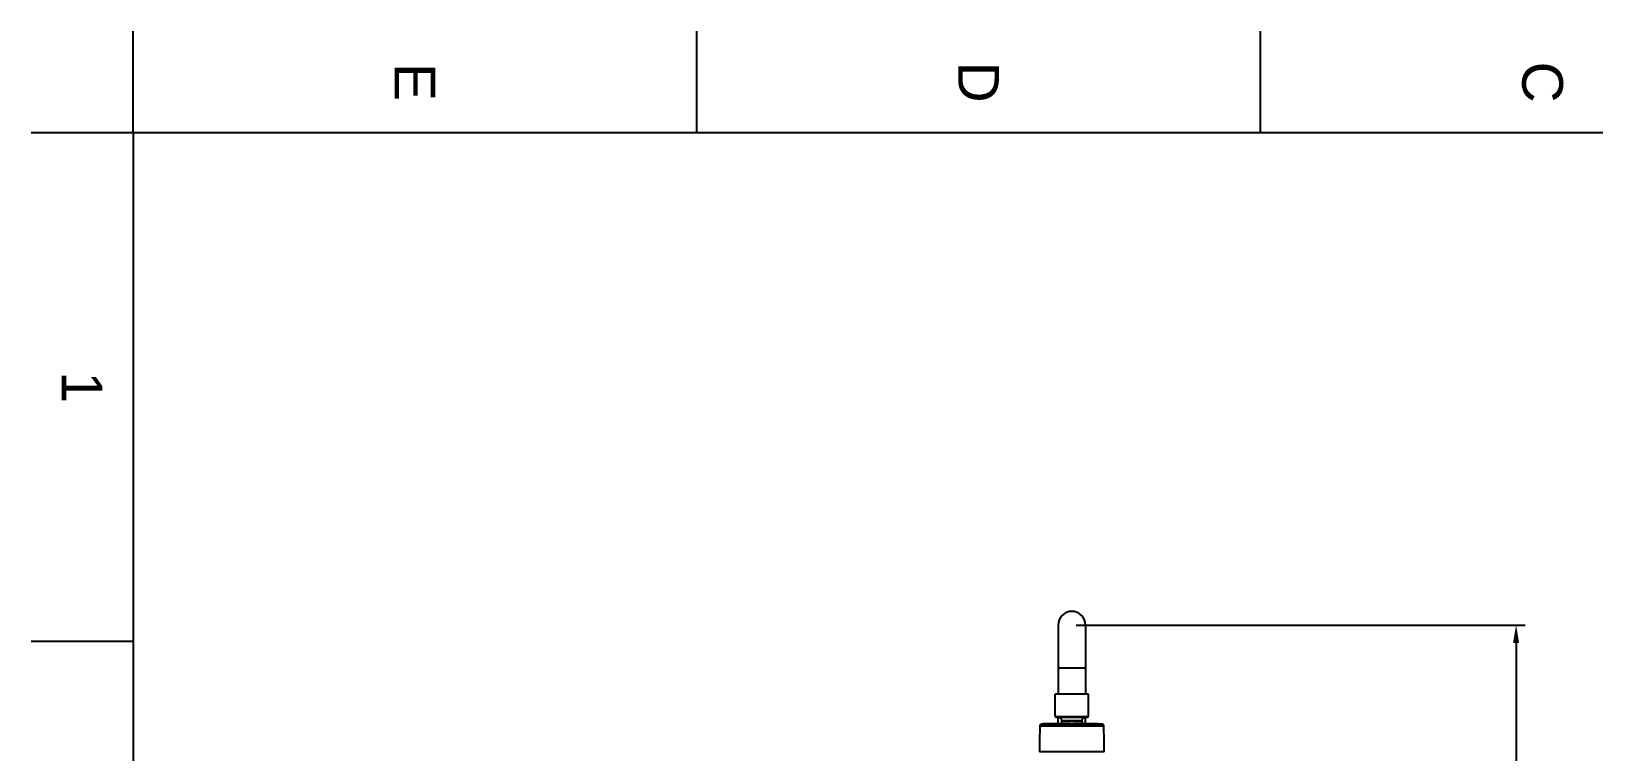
# Model space of a CAD drawing. Header units: millimetres. Extents: x 1236 to 1656, y -100 to 494.
# Drawn here: x 1235.6 to 1452.7, y 393.9 to 494.1 of the extents above; entities that cross this region are included whole.
import ezdxf

# ---------------------------------------------------------------- set-up
doc = ezdxf.new("R2010")
doc.units = ezdxf.units.MM
doc.header["$LTSCALE"] = 0.1
doc.layers.add('DIM', color=3, linetype='Continuous')
doc.styles.get("Standard").update_dxf_attribs({"font": 'arial.ttf'})
doc.dimstyles.new('ISO-25', dxfattribs={"dimtxt": 2.5, "dimasz": 2.5, "dimexe": 1.25, "dimexo": 0.625, "dimtad": 1, "dimlfac": 5, "dimtxsty": 'Standard', "dimcen": 2.5, "dimadec": 0, "dimazin": 0, "dimtfac": 1, "dimtmove": 0, "dimatfit": 3, "dimfxl": 0, "dimarcsym": 0})

# ---------------------------------------------------------------- blocks, each defined once
blk = doc.blocks.new('*D55')
at = {"layer": 'Defpoints', "color": 0}
for p in [(1380.2, 411.53), (1432.67, -43.83), (1441.94, -43.83)]:
    blk.add_point(p, dxfattribs=at)
at = {"layer": 'DIM', "color": 0, "lineweight": -2}
for p, q in [((1380.82, 411.53), (1443.19, 411.53)), ((1441.94, 409.03), (1441.94, -41.33)), ((1433.29, -43.83), (1443.19, -43.83))]:
    blk.add_line(p, q, dxfattribs=at)
at = {"layer": 'DIM', "color": 0}
for points in [[(1441.52, 409.03), (1442.36, 409.03), (1441.94, 411.53)], [(1441.52, -41.33), (1442.36, -41.33), (1441.94, -43.83)]]:
    blk.add_solid(points, dxfattribs=at)
at = {"layer": 'DIM', "color": 0, "insert": (1439.68, 183.85), "char_height": 2.5, "attachment_point": 5, "rotation": 90}
blk.add_mtext('(2280)', dxfattribs=at)

msp = doc.modelspace()

# ---------------------------------------------------------------- linework, layer by layer
for p, q in [((1249.7225, 479.9278), (1249.7225, 494.0692)), ((1328.0659, 479.9278), (1328.0659, 494.0692)), ((1406.4093, 479.9278), (1406.4093, 494.0692)), ((1249.7225, 479.9278), (1235.581, 479.9278)), ((1249.7225, 479.9278), (1249.7225, -85.7288)), ((1641.4396, 479.9278), (1249.7225, 479.9278)), ((1378.2973, 411.5298), (1378.2973, 401.9296)), ((1382.0974, 411.5298), (1382.0974, 401.9296)), ((1249.7225, 409.2207), (1235.581, 409.2207)), ((1382.0974, 405.5297), (1378.2973, 405.5297)), ((1382.4974, 401.9296), (1377.8973, 401.9296)), ((1377.8973, 398.8295), (1377.8973, 401.9296)), ((1382.4974, 398.8295), (1382.4974, 401.9296)), ((1375.7602, 397.5173), (1384.6344, 397.5173)), ((1375.9069, 397.7036), (1384.4877, 397.7036)), ((1376.1875, 397.7666), (1376.2002, 397.7685)), ((1379.6868, 397.8108), (1376.7355, 397.8108)), ((1377.8973, 398.8295), (1382.4974, 398.8295)), ((1377.9973, 398.7295), (1382.3974, 398.7295)), ((1378.2973, 397.8108), (1378.2973, 398.7295)), ((1381.5974, 398.1895), (1378.7973, 398.1895)), ((1378.7973, 398.1895), (1378.7973, 398.1613)), ((1378.7973, 398.1613), (1381.5974, 398.1613)), ((1379.6883, 397.8107), (1379.6868, 397.8105)), ((1379.6868, 397.8105), (1379.6988, 397.8072)), ((1379.696, 397.8102), (1379.6883, 397.8108)), ((1379.7081, 397.8088), (1379.696, 397.8102)), ((1379.839, 397.7912), (1379.7249, 397.8066)), ((1380.5558, 397.7912), (1380.6679, 397.8063)), ((1380.685, 397.8086), (1380.7057, 397.8108)), ((1380.7078, 397.8105), (1380.6958, 397.8072)), ((1383.6591, 397.8108), (1380.7035, 397.8108)), ((1380.7057, 397.8108), (1380.7064, 397.8108)), ((1380.7064, 397.8107), (1380.7078, 397.8105)), ((1381.5974, 398.1895), (1381.5974, 398.1613)), ((1382.0974, 397.8108), (1382.0974, 398.7295)), ((1384.1942, 397.7685), (1384.2071, 397.7666)), ((1384.6974, 393.9107), (1375.6972, 393.9107))]:
    msp.add_line(p, q)
for centre, radius, start, end in [((1380.1973, 411.5298), 1.9, 0, 180), ((1496.1831, 393.6107), 120.4863, 178.141952, 179.857335), ((1375.9601, 397.5108), 0.2, 105.421637, 178.141727), ((1376.6987, 394.8333), 2.9775, 99.88494, 105.421637), ((1376.8499, 393.4113), 4.4054, 98.34176, 98.48045), ((1376.8242, 393.587), 4.2278, 96.647204, 98.34318), ((1376.7379, 394.6252), 3.1856, 90.040128, 92.70375), ((1377.9973, 398.8295), 0.1, 180, 270), ((1378.2573, 398.1895), 0.54, 0, 90), ((1378.2573, 398.1613), 0.54, 319.453144, 0), ((1379.4529, 395.8114), 2.0136, 82.237366, 82.720031), ((1380.9506, 395.7382), 2.0874, 97.310984, 97.784963), ((1382.1374, 398.1895), 0.54, 90, 180), ((1382.1374, 398.1613), 0.54, 180, 220.546856), ((1382.3974, 398.8295), 0.1, 270, 0), ((1383.6581, 394.6809), 3.1299, 87.273076, 89.987238), ((1383.696, 394.8333), 2.9775, 74.578363, 80.115169), ((1384.4345, 397.5108), 0.2, 1.858273, 74.578363), ((1264.2115, 393.6107), 120.4863, 0.142665, 1.858048)]:
    msp.add_arc(centre, radius, start, end)
for points, knots in [([(1376.5877, 397.8072), (1376.5643, 397.8061), (1376.4798, 397.8013), (1376.3955, 397.7934), (1376.3348, 397.7864)], [0, 0, 0, 0, 0.27703025, 1, 1, 1, 1]), ([(1379.8384, 397.7864), (1379.8224, 397.7882), (1379.793, 397.7919), (1379.7534, 397.7976), (1379.726, 397.802), (1379.7088, 397.8052), (1379.7019, 397.8066), (1379.6988, 397.8072)], [0, 0, 0, 0, 0.343877, 0.62912838, 0.8494469, 0.9337213, 1, 1, 1, 1]), ([(1379.8384, 397.7864), (1379.8641, 397.7834), (1379.9189, 397.7779), (1380.0056, 397.7717), (1380.0996, 397.7675), (1380.1643, 397.7666), (1380.1973, 397.7666)], [0, 0, 0, 0, 0.21521876, 0.45980489, 0.72470413, 1, 1, 1, 1]), ([(1380.1973, 397.7671), (1380.1644, 397.7671), (1380.0997, 397.7684), (1380.0058, 397.7737), (1379.9193, 397.7816), (1379.8646, 397.7879), (1379.839, 397.7912)], [0, 0, 0, 0, 0.27514157, 0.5399341, 0.78454831, 1, 1, 1, 1]), ([(1380.6958, 397.8072), (1380.6922, 397.8065), (1380.6836, 397.8048), (1380.6691, 397.8022), (1380.6512, 397.7992), (1380.621, 397.7946), (1380.576, 397.7885), (1380.5143, 397.7816), (1380.4434, 397.7754), (1380.3368, 397.7687), (1380.2539, 397.7666), (1380.1973, 397.7666)], [0, 0, 0, 0, 0.0225609, 0.0521401, 0.08847482, 0.13127749, 0.23497636, 0.3602682, 0.50361744, 0.66102707, 1, 1, 1, 1]), ([(1380.5558, 397.7912), (1380.5302, 397.788), (1380.4754, 397.7816), (1380.3889, 397.7738), (1380.295, 397.7684), (1380.2303, 397.7671), (1380.1973, 397.7671)], [0, 0, 0, 0, 0.2154391, 0.4600676, 0.72486563, 1, 1, 1, 1]), ([(1383.807, 397.8072), (1383.8518, 397.8051), (1383.9509, 397.7985), (1384.0682, 397.7859), (1384.1524, 397.7746), (1384.1825, 397.7703), (1384.1942, 397.7685)], [0, 0, 0, 0, 0.3459997, 0.76492818, 0.90904351, 1, 1, 1, 1])]:
    msp.add_open_spline(points, degree=3, knots=knots)
msp.add_point((1249.7225, 409.2207))

# ---------------------------------------------------------------- texts
at = {"char_height": 5.6566, "attachment_point": 5, "rotation": 270}
for s, width, insert in [('E', 10, (1288.8942, 486.9985)), ('D', 10, (1367.2376, 486.9985)), ('C', 10, (1445.581, 486.9985)), ('1', 50, (1242.6517, 444.5742))]:
    msp.add_mtext_dynamic_manual_height_columns(s, width=width, gutter_width=12.5, heights=[0], dxfattribs=dict(at, insert=insert))

# ---------------------------------------------------------------- dimensions: what is measured, and where the dimension line sits
at = {"layer": 'DIM'}
dim = msp.add_linear_dim(base=(1441.94, -43.8302), p1=(1380.1973, 411.5298), p2=(1432.6691, -43.8302), angle=90, text='(2280)', dimstyle='ISO-25', dxfattribs=at)
dim.commit()
dim.dimension.update_dxf_attribs({"geometry": '*D55', "text_midpoint": (1439.6762, 183.8498)})

doc.saveas('drawing.dxf')
